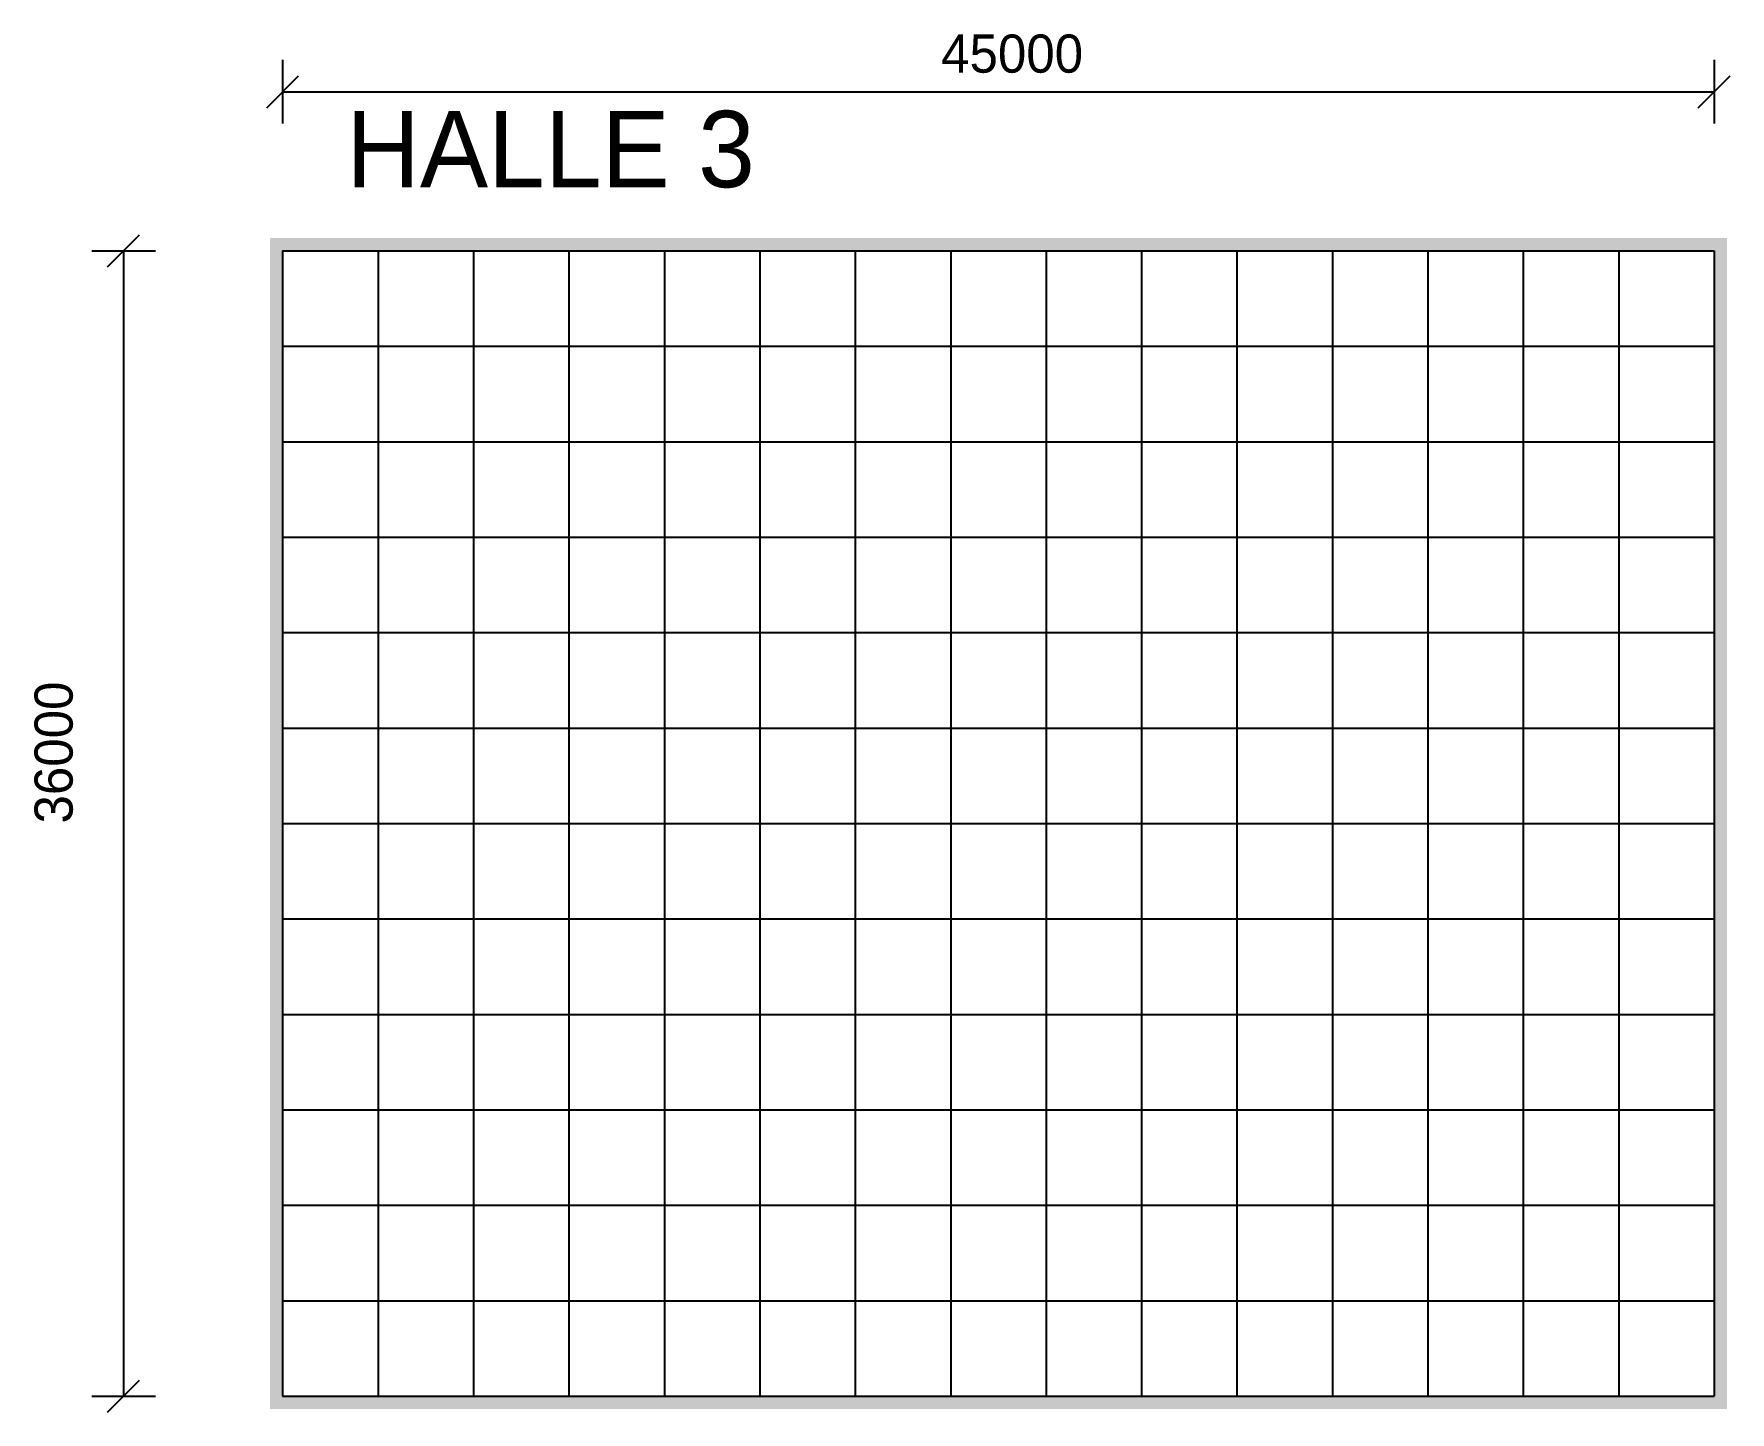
# Model space of a CAD drawing. Header units: millimetres. Extents: x 2182 to 55500, y 31500 to 74818.
import ezdxf

# ---------------------------------------------------------------- set-up
doc = ezdxf.new("R2010")
doc.units = ezdxf.units.MM

msp = doc.modelspace()

# ---------------------------------------------------------------- linework, layer by layer
at = {"layer": 'FILL', "true_color": 0x202020}
for points in [[(9600, 68400), (55400, 68400), (9600, 68000), (55400, 68000)], [(9600, 68000), (10000, 68000), (9600, 32000), (10000, 32000)], [(55000, 68000), (55400, 68000), (55000, 32000), (55400, 32000)], [(9600, 32000), (55400, 32000), (9600, 31600), (55400, 31600)]]:
    msp.add_solid(points, dxfattribs=at)
at = {"layer": 'PLAN', "true_color": 0x202020}
for p, q in [((10000, 74000), (10000, 72000)), ((55000, 74000), (55000, 72000)), ((9500, 72500), (10500, 73500)), ((54500, 72500), (55500, 73500)), ((10000, 73000), (55000, 73000)), ((4500, 67500), (5500, 68500)), ((4000, 68000), (6000, 68000)), ((5000, 68000), (5000, 32000)), ((4000, 32000), (6000, 32000)), ((4500, 31500), (5500, 32500))]:
    msp.add_line(p, q, dxfattribs=at)
at = {"layer": 'PLAN', "true_color": 0xb4b4b4}
for p, q in [((10000, 68000), (10000, 32000)), ((10000, 68000), (55000, 68000)), ((13000, 68000), (13000, 32000)), ((16000, 68000), (16000, 32000)), ((19000, 68000), (19000, 32000)), ((22000, 68000), (22000, 32000)), ((25000, 68000), (25000, 32000)), ((28000, 68000), (28000, 32000)), ((31000, 68000), (31000, 32000)), ((34000, 68000), (34000, 32000)), ((37000, 68000), (37000, 32000)), ((40000, 68000), (40000, 32000)), ((43000, 68000), (43000, 32000)), ((46000, 68000), (46000, 32000)), ((49000, 68000), (49000, 32000)), ((52000, 68000), (52000, 32000)), ((55000, 68000), (55000, 32000)), ((10000, 65000), (55000, 65000)), ((10000, 62000), (55000, 62000)), ((10000, 59000), (55000, 59000)), ((10000, 56000), (55000, 56000)), ((10000, 53000), (55000, 53000)), ((10000, 50000), (55000, 50000)), ((10000, 47000), (55000, 47000)), ((10000, 44000), (55000, 44000)), ((10000, 41000), (55000, 41000)), ((10000, 38000), (55000, 38000)), ((10000, 35000), (55000, 35000)), ((10000, 32000), (55000, 32000))]:
    msp.add_line(p, q, dxfattribs=at)

# ---------------------------------------------------------------- texts
at = {"layer": 'TEXT'}
for s, height, p in [('45000', 1200, (30700, 73600)), ('HALLE 3', 2400, (12000, 70000))]:
    msp.add_text(s, height=height, dxfattribs=at).set_placement(p)
msp.add_text('36000', height=1200, rotation=90, dxfattribs=at).set_placement((3400, 50000))

doc.saveas('drawing.dxf')
